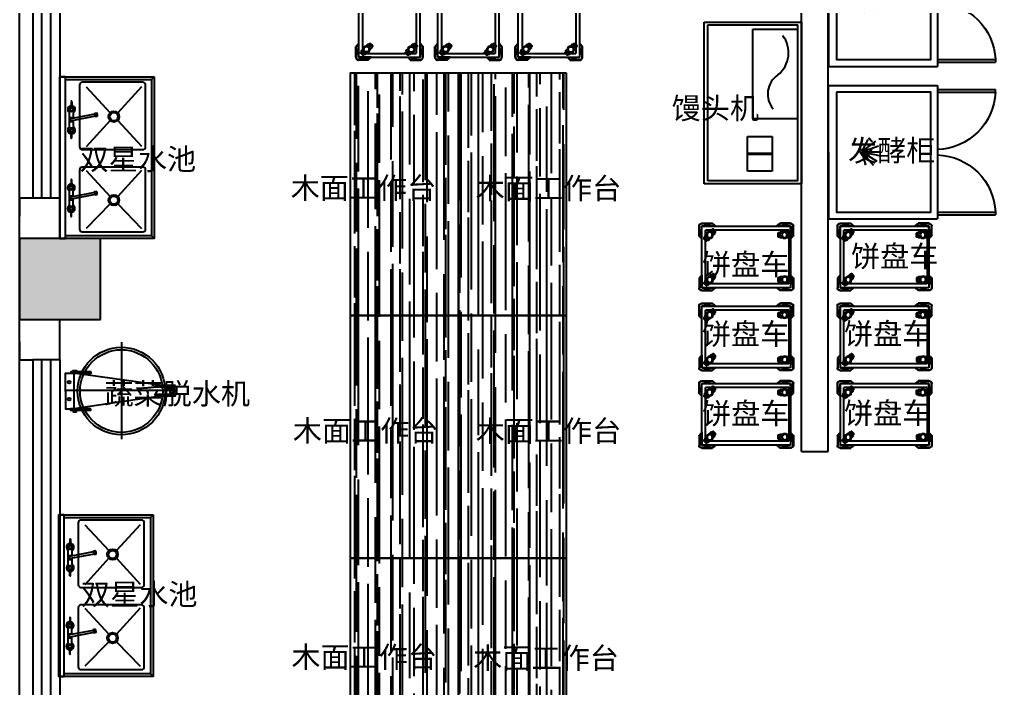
# Model space of a CAD drawing. Extents: x 1158414 to 1597620, y -840005 to -760676.
# Drawn here: x 1351562 to 1358802, y -800685 to -795721 of the extents above; entities that cross this region are included whole.
import ezdxf

# ---------------------------------------------------------------- set-up
doc = ezdxf.new("R2010")
doc.units = 0
doc.header["$LTSCALE"] = 1000
doc.linetypes.add('DIVIDE', pattern=[31.75, 12.7, -6.35, 0, -6.35, 0, -6.35])
for name, color, linetype in [('COLUMN', 2, 'Continuous'), ('PUB_HATCH', 8, 'Continuous'), ('WALL', 6, 'Continuous'), ('WINDOW', 4, 'Continuous'), ('WS_厨房设备', 1, 'Continuous'), ('产品名称', 7, 'Continuous')]:
    doc.layers.add(name, color=color, linetype=linetype)
doc.styles.add('WMF-宋体1', font='')
doc.styles.get('WMF-宋体1').set_extended_font_data('SimSun')

# ---------------------------------------------------------------- blocks, each defined once
blk = doc.blocks.new('Custom_126')
at = {"color": 252}
for p, q in [((30, 809.4), (30, 1239.4)), ((50, 1239.4), (30, 1239.4)), ((50, 809.4), (50, 1239.4)), ((940, 809.4), (940, 1239.4)), ((940, 1239.4), (960, 1239.4)), ((960, 809.4), (960, 1239.4))]:
    blk.add_line(p, q, dxfattribs=at)
for p, q in [((0, 0), (0, 809.4)), ((990, 809.4), (0, 809.4)), ((990, 0), (990, 809.4)), ((990, -0.6), (0, 0))]:
    blk.add_line(p, q)
at = {"color": 253, "linetype": 'Continuous'}
for q in [(470.4, 376.3), (497.4, 379.1), (542, 371.3), (399.1, 334.5), (428.4, 359.5), (575.8, 352.9), (589.4, 295), (397.7, 275)]:
    blk.add_line((497.4, 248.4), q, dxfattribs=at)
at = {"color": 252}
blk.add_lwpolyline([(939.9, 60), (50, 60), (50, 759.4), (939.9, 759.4)], close=True, dxfattribs=at)
for centre, radius, start, end in [((29.4, 794), 445.9, 1.97668, 87.3532), ((959.3, 795.2), 444.6, 92.49205, 178.17806)]:
    blk.add_arc(centre, radius, start, end, dxfattribs=at)
blk = doc.blocks.new('CJT_4220')
at = {"color": 252, "linetype": 'DIVIDE', "ltscale": 3}
for p, q in [((321.6, 829.3), (321.6, 2.3)), ((-37.5, 415.8), (680.6, 415.8))]:
    blk.add_line(p, q, dxfattribs=at)
at = {"color": 252}
for p, q in [((283.1, 719.4), (192.2, 62.8)), ((359.9, 720.3), (456.7, 62.8)), ((192.2, 62.8), (456.7, 62.8))]:
    blk.add_line(p, q, dxfattribs=at)
blk.add_lwpolyline([(321.9, 777.9, -0.036919), (305.7, 779.1, -0.049299), (293.8, 782.1, -0.092621), (284.2, 787.7, -0.217516), (282.2, 792.2, -0.217516), (284.2, 796.7, -0.092621), (293.8, 802.3, -0.049299), (305.7, 805.2, -0.036919), (321.9, 806.4, -0.036919), (338.1, 805.2, -0.049299), (349.9, 802.3, -0.092621), (359.5, 796.7, -0.217516), (361.6, 792.2, -0.217516), (359.5, 787.7, -0.092621), (349.9, 782.1, -0.049299), (338.1, 779.1, -0.036919)], format="xyb", close=True, dxfattribs=at)
for points in [[(283.1, 817.4), (283.1, 667.4), (293.1, 667.4), (293.1, 817.4)], [(349.9, 817.4), (349.9, 667.4), (359.9, 667.4), (359.9, 817.4)]]:
    blk.add_lwpolyline(points, close=True, dxfattribs=at)
for points in [[(181.3, 190.5), (181.3, 40.5), (191.3, 40.5), (191.3, 190.5)], [(457.8, 189.1), (457.8, 39.1), (467.8, 39.1), (467.8, 189.1)]]:
    blk.add_lwpolyline(points, close=True)
for points in [[(181.3, 58.7), (171.3, 58.7), (171.3, 81.6), (181.3, 81.6)], [(467.8, 58.7), (477.8, 58.7), (477.8, 81.6), (467.8, 81.6)]]:
    blk.add_lwpolyline(points, dxfattribs=at)
for points in [[(327.1, 0), (192.2, 0), (192.2, 129.1)], [(321.8, 0), (456.7, 0), (456.7, 129.1)]]:
    blk.add_lwpolyline(points)
blk.add_circle((324.8, 415.8), 324.8)
for centre, radius in [((324.8, 415.8), 306.4), ((259.6, 28.4), 10), ((384.4, 28.4), 10)]:
    blk.add_circle(centre, radius, dxfattribs=at)
blk = doc.blocks.new('水龙头')
at = {"color": 252}
for p, q in [((-136, -14.9), (-89.8, -13.8)), ((-136, -17.9), (-89.8, -19)), ((-51.8, -2.2), (-3.8, -2.2)), ((-51.8, -30.6), (-6.2, -30.6)), ((3.8, -2.2), (51, -2.2)), ((12, -30.6), (51, -30.6)), ((136, -14.9), (89.8, -13.8)), ((136, -17.9), (89.8, -19)), ((23.1, -193.9), (26, -208.6)), ((48.5, -204.2), (45.6, -189.5))]:
    blk.add_line(p, q, dxfattribs=at)
for points in [[(12.8, -7.4), (0, 0), (-14.2, -8.2), (-14.2, -24.6), (-6.6, -29)], [(11.1, -26.4), (12.8, -25.4), (12.8, -7.4)]]:
    blk.add_lwpolyline(points, dxfattribs=at)
blk.add_lwpolyline([(25.6, -193.6), (-8.7, -18.1, -1.00756), (8.8, -14.7), (43.2, -190.2)], format="xyb", dxfattribs=at)
for centre in [(-78, -16.4), (77.2, -16.4)]:
    blk.add_circle(centre, 10.9, dxfattribs=at)
for centre, radius, start, end in [((-78, -16.4), 27.5, 36.21161, 175.34491), ((77.2, -16.4), 27.5, 4.69308, 143.78839), ((-136, -15.9), 1, 91.33866, 171.56398), ((-132.5, -16.4), 4.53, 171.56398, 188.43602), ((-136, -16.9), 1, 188.43602, 268.66134), ((-78, -16.4), 27.5, 184.65509, 323.78839), ((-78, -16.4), 16, 189.00033, 170.99967), ((-77.2, -16.4), 12.9, 168.35622, 191.64378), ((-51.8, 2.8), 5, 216.21161, 270), ((-51.8, -35.6), 5, 90, 143.78839), ((51, 2.8), 5, 270, 323.78839), ((51, -35.6), 5, 36.21161, 90), ((77.2, -16.4), 27.5, 216.21161, 355.30692), ((77.2, -16.4), 16, 9.06636, 350.93364), ((77.2, -16.4), 12.9, 348.35622, 11.64378), ((136, -15.9), 1, 8.43602, 88.66134), ((136, -16.9), 1, 271.33866, 351.56398), ((132.5, -16.4), 4.53, 351.56398, 8.43602)]:
    blk.add_arc(centre, radius, start, end, dxfattribs=at)
for centre, start_param, end_param in [((34.3, -191.7), 5.611234, 10.096729), ((34.1, -190.2), 6.955136, 8.752827), ((37.2, -206.4), 0, 3.141593)]:
    blk.add_ellipse(centre, major_axis=(-11.3, -2.2), ratio=0.233596, start_param=start_param, end_param=end_param, dxfattribs=at)
blk = doc.blocks.new('Custom_37')
at = {"color": 252, "linetype": 'Continuous', "ltscale": 2}
for p, q in [((30, 680), (10, 700)), ((1190, 680), (1210, 700))]:
    blk.add_line(p, q, dxfattribs=at)
at = {"color": 252}
for p, q in [((85, 605), (276.7, 428.3)), ((333.3, 428.3), (525, 605)), ((705, 605), (896.7, 428.3)), ((953.3, 428.3), (1135, 605)), ((85, 195), (276.7, 371.7)), ((333.3, 371.7), (530, 195)), ((705, 195), (896.7, 371.7)), ((953.3, 371.7), (1135, 195))]:
    blk.add_line(p, q, dxfattribs=at)
for points in [[(10, 700), (1210, 700), (1210, 0), (10, 0)], [(10, 0), (1210, 0), (1210, 40), (10, 40)]]:
    blk.add_lwpolyline(points, close=True)
at = {"color": 252, "linetype": 'Continuous', "ltscale": 2}
blk.add_lwpolyline([(30, 40), (30, 680), (1190, 680), (1190, 40)], dxfattribs=at)
at = {"color": 30}
for points in [[(530, 635), (70, 635, 0.414214), (50, 615), (50, 165, 0.414214), (70, 145), (530, 145, 0.414214), (550, 165), (550, 615, 0.414214)], [(1140, 635), (700, 635, 0.414214), (680, 615), (680, 165, 0.414214), (700, 145), (1140, 145, 0.414214), (1160, 165), (1160, 615, 0.414214)]]:
    blk.add_lwpolyline(points, format="xyb", close=True, dxfattribs=at)
at = {"color": 252}
for centre, radius in [((305, 400), 40), ((925, 400), 40), ((305, 400), 30), ((925, 400), 30)]:
    blk.add_circle(centre, radius, dxfattribs=at)
at = {"color": 1, "rotation": 180}
for p in [(327.5, 69), (909.1, 67.4)]:
    blk.add_blockref('水龙头', p, dxfattribs=at)
blk = doc.blocks.new('CJT_4085')
h = blk.add_hatch()
h.set_pattern_fill('AR-RROOF', color=252, scale=5, style=0)
h.paths.add_polyline_path([(0, 800), (1800, 800), (1800, 0), (0, 0)])
at = {"linetype": 'Continuous'}
blk.add_polyline3d([(0, 800, 0), (1800, 800, 0), (1800, 0, 0), (0, 0, 0), (0, 800, 0)], dxfattribs=at)
blk = doc.blocks.new('脚轮')
h = blk.add_hatch(color=252)
h.dxf.hatch_style = 1
h.paths.add_polyline_path([(-11, -35), (-15, -35), (-15, -46), (-11, -50)])
h.paths.add_polyline_path([(15, -35), (11, -35), (11, -50), (15, -46)])
h.paths.add_polyline_path([(-11, 50), (-15, 46), (-15, 35), (-11, 35)])
h.paths.add_polyline_path([(15, 46), (11, 50), (11, 35), (15, 35)])
at = {"color": 252}
for p, q in [((-11, 50), (-11, 35)), ((-8, 50), (-8, 35)), ((-4, 50), (-4, 35)), ((0, 50), (0, 35)), ((0, 50), (0, 35)), ((4, 50), (4, 35)), ((8, 50), (8, 35)), ((11, 50), (11, 35)), ((-11, -50), (-11, -35)), ((-8, -35), (-8, -50)), ((-4, -35), (-4, -50)), ((0, -35), (0, -50)), ((0, -35), (0, -50)), ((4, -35), (4, -50)), ((8, -35), (8, -50)), ((11, -50), (11, -35))]:
    blk.add_line(p, q, dxfattribs=at)
for points in [[(-20, 15), (-20, 33), (-18, 35), (18, 35), (20, 33), (20, 15)], [(-15, 35), (-15, 46), (-11, 50), (11, 50), (15, 46), (15, 35)], [(20, -15), (20, -33), (18, -35), (-18, -35), (-20, -33), (-20, -15)], [(15, -35), (15, -46), (11, -50), (-11, -50), (-15, -46), (-15, -35)]]:
    blk.add_lwpolyline(points, dxfattribs=at)
for radius in [25, 19.6]:
    blk.add_circle((0, 0), radius, dxfattribs=at)
blk = doc.blocks.new('CJT_4185')
at = {"color": 252}
for p, q in [((1, 685), (0, 682)), ((0, 682), (0, 679)), ((0, 679), (0, 600)), ((2, 688), (1, 685)), ((4, 691), (2, 688)), ((4, 685), (3, 682)), ((3, 682), (3, 679)), ((3, 679), (3, 601)), ((6, 694), (4, 691)), ((5, 688), (4, 685)), ((7, 691), (5, 688)), ((8, 696), (6, 694)), ((9, 693), (7, 691)), ((11, 698), (8, 696)), ((11, 695), (9, 693)), ((14, 699), (11, 698)), ((14, 696), (11, 695)), ((17, 700), (14, 699)), ((17, 697), (14, 696)), ((20, 700), (17, 700)), ((20, 697), (17, 697)), ((94, 700), (20, 700)), ((93, 697), (20, 697)), ((449, 667), (51, 667)), ((51, 667), (51, 49)), ((94, 697), (93, 697)), ((95, 699), (94, 700)), ((111, 679), (94, 697)), ((115, 679), (95, 699)), ((385, 679), (405, 699)), ((385, 679), (389, 679)), ((389, 679), (406, 697)), ((406, 700), (405, 700)), ((405, 700), (405, 699)), ((406, 700), (480, 700)), ((407, 697), (406, 697)), ((407, 697), (480, 697)), ((449, 667), (449, 49)), ((483, 700), (480, 700)), ((483, 697), (480, 697)), ((486, 699), (483, 700)), ((486, 696), (483, 697)), ((489, 698), (486, 699)), ((489, 695), (486, 696)), ((492, 696), (489, 698)), ((491, 693), (489, 695)), ((493, 691), (491, 693)), ((494, 694), (492, 696)), ((495, 688), (493, 691)), ((496, 691), (494, 694)), ((496, 685), (495, 688)), ((498, 688), (496, 691)), ((497, 682), (496, 685)), ((497, 679), (497, 682)), ((497, 679), (497, 601)), ((499, 685), (498, 688)), ((500, 682), (499, 685)), ((500, 679), (500, 682)), ((500, 679), (500, 600)), ((0, 600), (1, 599)), ((20, 578), (1, 599)), ((3, 601), (3, 600)), ((20, 582), (3, 600)), ((20, 582), (20, 578)), ((480, 582), (497, 600)), ((480, 578), (499, 599)), ((480, 582), (480, 578)), ((497, 600), (497, 601)), ((499, 599), (500, 600)), ((500, 600), (500, 600)), ((1, 101), (0, 100)), ((0, 21), (0, 100)), ((0, 100), (0, 100)), ((20, 122), (1, 101)), ((20, 118), (3, 100)), ((3, 100), (3, 99)), ((3, 21), (3, 99)), ((480, 122), (499, 101)), ((480, 118), (497, 100)), ((497, 99), (497, 100)), ((497, 21), (497, 99)), ((500, 100), (499, 101)), ((500, 21), (500, 100)), ((0, 21), (0, 18)), ((0, 18), (1, 15)), ((1, 15), (2, 12)), ((2, 12), (4, 9)), ((3, 21), (3, 18)), ((3, 18), (4, 15)), ((4, 15), (5, 12)), ((4, 9), (6, 6)), ((5, 12), (7, 9)), ((6, 6), (8, 4)), ((7, 9), (9, 7)), ((8, 4), (11, 2)), ((9, 7), (11, 5)), ((11, 5), (14, 4)), ((11, 2), (14, 1)), ((14, 4), (17, 3)), ((14, 1), (17, 0)), ((17, 3), (20, 3)), ((17, 0), (20, 0)), ((93, 3), (20, 3)), ((94, 0), (20, 0)), ((51, 49), (449, 49)), ((93, 3), (94, 3)), ((111, 21), (94, 3)), ((94, 0), (95, 0)), ((115, 21), (95, 1)), ((95, 0), (95, 1)), ((385, 21), (405, 1)), ((389, 21), (406, 3)), ((405, 1), (405, 0)), ((405, 0), (406, 0)), ((406, 3), (407, 3)), ((406, 0), (480, 0)), ((407, 3), (480, 3)), ((480, 3), (483, 3)), ((480, 0), (483, 0)), ((483, 3), (486, 4)), ((483, 0), (486, 1)), ((486, 4), (489, 5)), ((486, 1), (489, 2)), ((489, 5), (491, 7)), ((489, 2), (492, 4)), ((491, 7), (493, 9)), ((492, 4), (494, 6)), ((493, 9), (495, 12)), ((494, 6), (496, 9)), ((495, 12), (496, 15)), ((496, 15), (497, 18)), ((496, 9), (498, 12)), ((497, 18), (497, 21)), ((498, 12), (499, 15)), ((499, 15), (500, 18)), ((500, 18), (500, 21))]:
    blk.add_line(p, q, dxfattribs=at)
for p, q in [((15, 662), (15, 619)), ((15, 662), (17, 660)), ((17, 660), (17, 617)), ((21, 679), (20, 679)), ((20, 679), (20, 678)), ((20, 678), (20, 582)), ((111, 679), (21, 679)), ((479, 678), (21, 678)), ((21, 678), (21, 22)), ((48, 682), (46, 684)), ((86, 684), (46, 684)), ((88, 682), (48, 682)), ((88, 682), (86, 684)), ((115, 679), (111, 679)), ((389, 679), (479, 679)), ((412, 682), (414, 684)), ((452, 682), (412, 682)), ((414, 684), (454, 684)), ((454, 684), (452, 682)), ((480, 679), (479, 679)), ((479, 22), (479, 678)), ((480, 678), (480, 679)), ((480, 678), (480, 582)), ((485, 662), (483, 660)), ((483, 660), (483, 617)), ((485, 619), (485, 662)), ((15, 619), (17, 617)), ((483, 617), (485, 619)), ((17, 83), (15, 81)), ((15, 81), (15, 38)), ((17, 40), (17, 83)), ((20, 22), (20, 118)), ((480, 22), (480, 118)), ((485, 81), (483, 83)), ((483, 40), (483, 83)), ((485, 38), (485, 81)), ((15, 38), (17, 40)), ((20, 22), (20, 21)), ((20, 21), (21, 21)), ((21, 22), (479, 22)), ((21, 22), (21, 22)), ((111, 21), (21, 21)), ((46, 16), (48, 18)), ((86, 16), (46, 16)), ((48, 18), (88, 18)), ((88, 18), (86, 16)), ((389, 21), (479, 21)), ((412, 18), (414, 16)), ((412, 18), (452, 18)), ((414, 16), (454, 16)), ((452, 18), (454, 16)), ((479, 21), (480, 21)), ((480, 21), (480, 22)), ((485, 38), (483, 40))]:
    blk.add_line(p, q)
at = {"color": 1}
for p, q in [((20, 118), (20, 122)), ((480, 118), (480, 122)), ((115, 21), (111, 21)), ((385, 21), (389, 21))]:
    blk.add_line(p, q, dxfattribs=at)
at = {"color": 252}
for p in [(82, 635.8), (413.4, 634.2)]:
    blk.add_blockref('脚轮', p, dxfattribs=at)
at = {"color": 252, "rotation": 315}
for p in [(80.5, 79.6), (413.1, 79)]:
    blk.add_blockref('脚轮', p, dxfattribs=at)
blk = doc.blocks.new('CJT_4237')
at = {"color": 252, "linetype": 'Continuous'}
for p, q in [((0, 600), (0, 600)), ((982, 578), (17, 578)), ((17, 578), (17, 578)), ((17, 22), (17, 578)), ((43, 300), (44, 578)), ((597, 578), (597, 300)), ((982, 578), (982, 22)), ((707, 420), (707, 420)), ((707, 268), (707, 420)), ((707, 420), (819, 420)), ((810, 420), (810, 420)), ((810, 268), (810, 420)), ((810, 420), (922, 420)), ((819, 420), (819, 268)), ((922, 420), (922, 268)), ((597, 300), (43, 300)), ((819, 268), (707, 268)), ((922, 268), (810, 268)), ((982, 22), (17, 22))]:
    blk.add_line(p, q, dxfattribs=at)
at = {"linetype": 'Continuous'}
for p, q in [((0, 0), (0, 600)), ((0, 600), (1000, 600)), ((1000, 600), (1000, 0)), ((1000, 0), (0, 0))]:
    blk.add_line(p, q, dxfattribs=at)
at = {"color": 252}
for centre, radius, start, end in [((189.3, 346.3), 174.8, 38.44869, 127.77307), ((444.1, 532.8), 141.2, 213.39921, 310.60307)]:
    blk.add_arc(centre, radius, start, end, dxfattribs=at)
blk = doc.blocks.new('$TCHSYS$WIN2D')
for p, q in [((-0.5, 0.5), (0.5, 0.5)), ((-0.5, 0.5), (-0.5, -0.5)), ((0.5, 0.5), (0.5, -0.5)), ((0.5, 0.1667), (-0.5, 0.1667)), ((0.5, -0.1667), (-0.5, -0.1667)), ((-0.5, -0.5), (0.5, -0.5))]:
    blk.add_line(p, q)

msp = doc.modelspace()

# ---------------------------------------------------------------- hatches: boundary and pattern name
at = {"layer": 'PUB_HATCH'}
msp.add_hatch(color=256, dxfattribs=at).paths.add_polyline_path([(1352161.8, -797946.7), (1352161.8, -797346.7), (1351561.8, -797346.7), (1351561.8, -797946.7)])

# ---------------------------------------------------------------- linework, layer by layer
msp.add_lwpolyline([(1351561.8, -813296.7), (1351561.8, -789346.7)])
at = {"layer": 'COLUMN'}
for p, q in [((1351661.8, -797046.7), (1351561.8, -797046.7)), ((1351561.8, -797046.7), (1351561.8, -797180.5)), ((1351861.8, -797180.5), (1351861.8, -797046.7)), ((1352161.8, -797346.7), (1351561.8, -797346.7)), ((1351561.8, -797346.7), (1351561.8, -797946.7)), ((1352161.8, -797946.7), (1352161.8, -797346.7)), ((1351561.8, -797946.7), (1352161.8, -797946.7)), ((1351561.8, -798113), (1351561.8, -798246.7)), ((1351861.8, -798246.7), (1351861.8, -798113)), ((1351561.8, -798246.7), (1351661.8, -798246.7))]:
    msp.add_line(p, q, dxfattribs=at)
at = {"layer": 'WALL'}
for p, q in [((1357361.8, -798927.1), (1357361.8, -793946.7)), ((1357561.8, -798927.1), (1357561.8, -793946.7)), ((1351561.8, -797346.7), (1351561.8, -797180.5)), ((1351861.8, -797346.7), (1351861.8, -797180.5)), ((1351561.8, -798113), (1351561.8, -797946.7)), ((1351861.8, -798113), (1351861.8, -797946.7)), ((1357361.8, -798927.1), (1357561.8, -798927.1)), ((1357361.8, -798927.1), (1357561.8, -798927.1))]:
    msp.add_line(p, q, dxfattribs=at)

# ---------------------------------------------------------------- block references
at = {"layer": 'WINDOW', "yscale": -200}
for p, xscale, zscale, rotation in [((1351761.8, -795496.7), -3100, -3100, 90.00000000000173), ((1351761.8, -799784.2), -3075, -3075, 90)]:
    msp.add_blockref('$TCHSYS$WIN2D', p, dxfattribs=dict(at, xscale=xscale, zscale=zscale, rotation=rotation))
at = {"layer": 'WS_厨房设备', "xscale": -1, "rotation": 270}
for name, p in [('Custom_126', (1357562.4, -796068.7)), ('Custom_126', (1357562.4, -797200.7)), ('CJT_4185', (1356602.5, -797733)), ('CJT_4185', (1357629, -797733)), ('CJT_4185', (1356602.5, -798326.3)), ('CJT_4185', (1357629, -798326.3)), ('CJT_4185', (1356602.5, -798901.7)), ('CJT_4185', (1357629, -798901.7))]:
    msp.add_blockref(name, p, dxfattribs=at)
at = {"layer": 'WS_厨房设备'}
for p in [(1354055.5, -796021.6), (1354642, -796021.6), (1355238.7, -796021.6)]:
    msp.add_blockref('CJT_4185', p, dxfattribs=at)
at = {"layer": 'WS_厨房设备', "xscale": 1.200000000011642, "yscale": 1.200000000011642, "zscale": 1.2, "rotation": 270}
msp.add_blockref('CJT_4237', (1356641.8, -795740.9), dxfattribs=at)
at = {"layer": 'WS_厨房设备', "rotation": 270}
for name, p in [('Custom_37', (1351861.8, -796136.7)), ('CJT_4085', (1354018.2, -796117.1)), ('CJT_4085', (1354818.2, -796117.1)), ('CJT_4085', (1354018.2, -797917.1)), ('CJT_4085', (1354818.2, -797917.1)), ('CJT_4220', (1351901.9, -798153.4)), ('Custom_37', (1351852.3, -799385.6)), ('CJT_4085', (1354018.2, -799717.1)), ('CJT_4085', (1354818.2, -799717.1))]:
    msp.add_blockref(name, p, dxfattribs=at)

# ---------------------------------------------------------------- texts
at = {"layer": '产品名称', "color": 7, "lineweight": 0, "style": 'WMF-宋体1'}
for s, p in [('馒头机', (1356398.9, -796458.9)), ('发酵柜', (1357708, -796772.9)), ('双星水池', (1352006.8, -796836.7)), ('木面工作台', (1353573, -797050.1)), ('木面工作台', (1354945.2, -797053.4)), ('饼盘车', (1357729.6, -797557.2)), ('饼盘车', (1356623.5, -797618)), ('饼盘车', (1356623.5, -798133.7)), ('饼盘车', (1357678, -798132.1)), ('蔬菜脱水机', (1352190.8, -798576.8)), ('饼盘车', (1356624.5, -798723.8)), ('饼盘车', (1357678, -798721.1)), ('木面工作台', (1353589.1, -798852.4)), ('木面工作台', (1354945.2, -798853.4)), ('双星水池', (1352017.3, -800065.6)), ('木面工作台', (1353578.5, -800531.5)), ('木面工作台', (1354927.4, -800539.1))]:
    msp.add_text(s, height=158.49, dxfattribs=at).set_placement(p)

doc.saveas('drawing.dxf')
